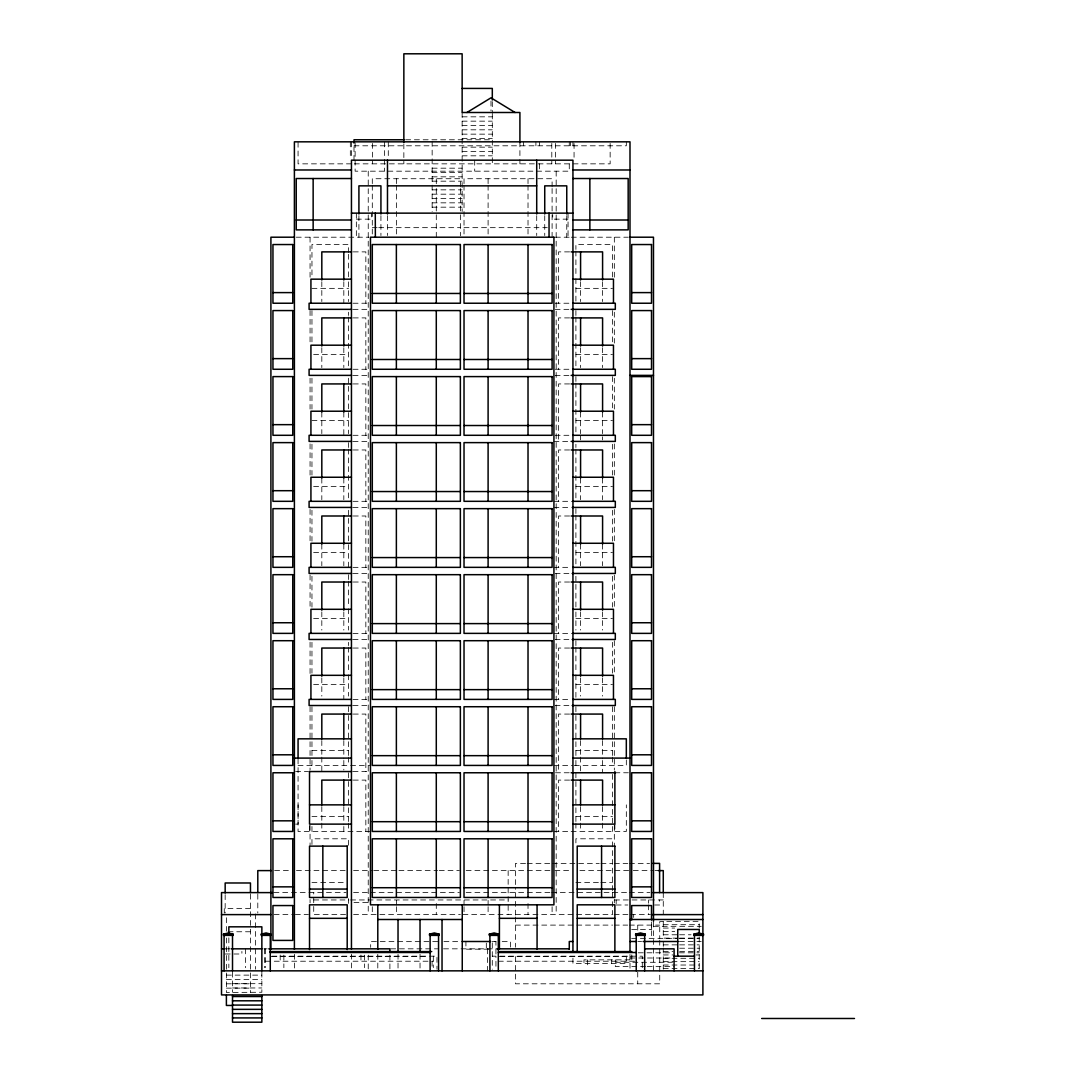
<?xml version="1.0" encoding="UTF-8"?>
<svg xmlns="http://www.w3.org/2000/svg" width="1076" height="1076" viewBox="0 0 1076 1076"><rect width="100%" height="100%" fill="white"/><g stroke="black" fill="none" stroke-linecap="round" stroke-linejoin="round"><path stroke-width="0.75" stroke-dasharray="5 3.75" d="M298.065 804.861L298.065 824.122L295.618 824.122M462.142 116.827L492.31 116.827M462.142 121.158L492.31 121.158M462.142 125.488L492.31 125.488M462.142 129.819L492.31 129.819M462.142 134.15L492.31 134.15M462.142 138.481L492.31 138.481M405.652 139.772L492.31 139.772M354.004 145.798L626.326 145.798L626.326 141.83M462.142 147.156L492.31 147.156M462.142 151.487L492.31 151.487M462.142 155.818L492.31 155.818M351.449 163.848L298.065 163.848L298.065 141.83M432.149 168.179L462.142 168.179M432.149 172.51L462.142 172.51M432.149 176.841L462.142 176.841M432.149 181.171L462.142 181.171M432.149 189.847L462.142 189.847M432.149 194.178L462.142 194.178M432.149 198.509L462.142 198.509M432.149 202.839L462.142 202.839M432.149 207.17L462.142 207.17M356.344 219.154L371.61 219.154L371.61 213.142M568.047 219.154L552.701 219.154L552.701 214.649M372.296 227.655L377.111 227.655M378.725 227.655L460.367 227.655M464.025 227.655L547.28 227.655M296.236 237.204L368.96 237.204M555.377 237.204L569.769 237.204M571.289 237.204L628.317 237.204M353.264 251.878L365.84 251.878L365.84 303.23M569.581 251.878L558.565 251.878L558.565 303.23M311.959 288.355L348.57 288.355M575.902 288.355L612.5 288.355M353.062 303.23L369.27 303.23M555.135 303.23L569.702 303.23M353.062 309.35L369.27 309.35M555.135 309.35L569.702 309.35M353.264 317.904L365.84 317.904L365.84 369.27M569.581 317.904L558.565 317.904L558.565 369.27M313.627 354.381L348.57 354.381M575.902 354.381L612.5 354.381M353.062 369.27L369.27 369.27M555.135 369.27L569.702 369.27M353.062 375.376L369.27 375.376M555.135 375.376L569.702 375.376M353.264 383.93L365.84 383.93L365.84 435.296M569.581 383.93L558.565 383.93L558.565 441.402M311.959 420.407L348.57 420.407M575.902 420.407L612.5 420.407M353.062 435.296L369.27 435.296M555.135 435.296L569.702 435.296M353.062 441.402L369.27 441.402M553.925 441.402L569.702 441.402M353.264 449.97L365.84 449.97L365.84 501.322M569.581 449.97L558.565 449.97L558.565 501.322M313.627 486.433L348.57 486.433M575.902 486.433L612.5 486.433M353.062 501.322L369.27 501.322M553.925 501.322L572.943 501.322M353.062 507.428L369.27 507.428M553.925 507.428L570.522 507.428M353.264 515.996L365.84 515.996L365.84 567.348M569.581 515.996L558.565 515.996L558.565 567.348M313.627 552.459L348.57 552.459M575.902 552.459L612.5 552.459M353.062 567.348L369.27 567.348M553.925 567.348L569.702 567.348M353.062 573.454L369.27 573.454M555.135 573.454L570.522 573.454M353.264 582.022L365.84 582.022L365.84 633.374M569.581 582.022L558.565 582.022L558.565 633.374M313.627 618.485L348.57 618.485M575.902 618.485L612.5 618.485M353.062 633.374L369.27 633.374M553.925 633.374L572.943 633.374M353.062 639.48L369.27 639.48M555.135 639.48L570.522 639.48M353.264 648.048L365.84 648.048L365.84 699.4M569.581 648.048L558.565 648.048L558.565 699.4M313.627 684.511L348.57 684.511M575.902 684.511L612.5 684.511M353.062 699.4L370.467 699.4M553.925 699.4L569.702 699.4M353.062 705.52L369.27 705.52M555.135 705.52L570.522 705.52M353.264 714.074L365.84 714.074L365.84 771.546M569.581 714.074L558.565 714.074L558.565 772.77M311.959 750.55L348.57 750.55M575.902 750.55L612.5 750.55M298.065 765.426L370.467 765.426M553.925 765.426L572.714 765.426M574.288 765.426L626.326 765.426L626.326 759.562M295.618 771.546L307.897 771.546M353.036 771.546L370.467 771.546M555.472 772.77L572.943 772.77M614.88 772.77L628.384 772.77M353.264 780.1L365.84 780.1L365.84 831.452M569.581 780.1L558.565 780.1L558.565 831.452M311.959 816.576L348.57 816.576M575.902 816.576L612.5 816.576M370.467 831.452L298.065 831.452L298.065 758.096M553.925 831.452L569.769 831.452M571.141 831.452L626.326 831.452L626.326 804.861M525.545 863.382L515.498 863.382L515.498 889.368M527.227 863.382L550.683 863.382M552.365 863.382L599.278 863.382M600.959 863.382L612.688 863.382M614.356 863.382L627.765 863.382M629.447 863.382L649.554 863.382M274.609 870.605L289.726 870.605M296.451 870.605L345.167 870.605M353.574 870.605L372.054 870.605M373.735 870.605L397.259 870.605M398.94 870.605L437.582 870.605M439.264 870.605L459.439 870.605M466.15 870.605L553.198 870.605M554.866 870.605L569.876 870.605M579.883 870.605L631.585 870.605M633.253 870.605L653.266 870.605M654.934 870.605L658.27 870.605M311.959 882.602L345.248 882.602M575.902 882.602L599.184 882.602M600.852 882.602L612.5 882.602M273.95 892.609L346.082 892.609M353.574 892.609L369.041 892.609M370.373 892.609L459.439 892.609M466.15 892.609L550.764 892.609M551.531 892.609L628.25 892.609M629.447 892.609L649.931 892.609M313.721 899.953L348.92 899.953M350.601 899.953L508.154 899.953M663.273 899.953L612.5 899.953L612.5 914.613L461.227 914.613M353.95 902.589L369.041 902.589M616.171 904.997L627.859 904.997M654.598 904.997L659.601 904.997L659.601 899.953M250.466 908.601L224.265 908.601L224.265 913.12M274.124 914.613L293.721 914.613M295.362 914.613L308.489 914.613M345.571 914.613L313.721 914.613L313.721 892.609M353.587 914.613L460.367 914.613M614.14 914.613L628.909 914.613M630.549 914.613L650.469 914.613M663.273 921.634L659.736 921.634L659.736 938.514M663.273 924.701L699.225 924.701M515.498 925.104L612.607 925.104M614.288 925.104L627.685 925.104M629.352 925.104L659.736 925.104M653.482 926.315L701.243 926.315M663.273 928.063L674.706 928.063M631.693 929.597L651.518 929.597L651.518 923.181M663.273 931.426L674.706 931.426M228.004 931.762L250.466 931.762M663.273 934.775L677.974 934.775M679.615 934.775L691.048 934.775M677.974 938.137L663.273 938.137L663.273 921.338L699.225 921.338L699.225 928.063M679.615 938.137L699.225 938.137M631.639 938.353L677.988 938.353M679.44 938.353L699.225 938.353M638.229 941.5L641.592 941.5M679.4 941.5L701.229 941.5M437.717 941.635L370.669 941.635L370.669 947.391M443.917 941.635L460.568 941.635M492.203 941.635L495.996 941.635M502.196 941.635L510.508 941.635L510.508 948.83M663.273 944.862L677.974 944.862M679.615 944.862L699.225 944.862M679.615 948.225L699.225 948.225M225.166 948.83L231.421 948.83M263.889 948.83L267.211 948.83M390.655 948.83L437.717 948.83M443.541 948.83L497.085 948.83M488.988 949.18L465.921 949.18L465.921 941.5M663.273 951.587L673.078 951.587M679.615 951.587L699.225 951.587M638.243 952.798L673.092 952.798M679.44 952.798L699.225 952.798M225.166 953.995L241.898 953.995L241.898 951.413M663.273 954.95L673.078 954.95M695.957 954.95L699.225 954.95M271.946 956.174L436.977 956.174L436.977 969.22M492.283 956.174L495.942 956.174L495.942 967.633M499.99 956.174L642.291 956.174L642.291 970.848M271.394 956.403L428.382 956.403M499.425 956.403L631.814 956.403M629.998 958.003L674.087 958.003M663.273 958.299L699.225 958.299M629.998 959.846L583.972 959.846L583.972 963.625M265.516 961.218L433.305 961.218M498.322 961.218L635.27 961.218M663.273 961.662L699.225 961.662M615.324 962.28L672.446 962.28M663.273 965.024L699.225 965.024M645.546 966.571L615.324 966.571L615.324 959.846M647.227 966.571L674.087 966.571M663.273 968.387L699.225 968.387M226.39 975.125L261.858 975.125M226.39 979.456L261.858 979.402M232.51 983.679L261.858 983.679M226.39 983.8L250.466 983.8M232.51 987.97L261.858 987.97M226.39 988.131L250.466 988.131M699.225 936.981L699.225 969.22M663.273 892.609L663.273 914.613M663.273 941.5L663.273 946.396M663.273 948.023L663.273 969.22M659.736 940.195L659.736 983.8L515.498 983.8L515.498 955.125M653.482 921.957L653.482 970.848M651.653 921.957L651.653 938.353M648.599 899.953L648.599 903.208M648.599 904.835L648.599 914.613M637.732 925.104L637.732 930.135M637.732 972.058L637.732 983.8M633.67 914.613L633.67 917.465M631.814 954.802L631.814 961.218M629.998 954.439L629.998 970.848M626.326 956.174L626.326 963.625L572.943 963.625L572.943 955.219M616.171 899.953L616.171 903.732M614.88 824.122L614.88 831.452M614.329 237.204L614.329 277.554M614.329 312.201L614.329 343.109M614.329 378.227L614.329 409.055M614.329 443.958L614.329 475.081M614.329 509.513L614.329 541.457M614.329 575.068L614.329 608.693M614.329 640.704L614.329 674.249M614.329 706.73L614.329 770.066M614.329 825.534L614.329 845.279M614.329 899.496L614.329 902.858M612.5 276.989L612.5 244.548L575.902 244.548L575.902 249.417M612.5 310.574L612.5 343.029M612.5 376.6L612.5 409.055M612.5 444.254L612.5 475.081M612.5 510.28L612.5 541.107M612.5 576.306L612.5 607.133M612.5 642.332L612.5 673.159M612.5 706.73L612.5 755.5M612.5 757.154L612.5 765.426M612.5 774.384L612.5 824.835M612.5 826.489L612.5 831.452M612.5 890.605L612.5 838.796L575.902 838.796L575.902 845.279M612.5 892.206L612.5 898.608M611.652 959.846L611.652 963.625M610.146 143.404L610.146 163.848L354.004 163.848L354.004 141.83M602.587 281.697L602.587 301.576M602.587 347.723L602.587 367.602M602.587 412.095L602.587 433.628M602.587 436.816L602.587 439.882M602.587 478.121L602.587 499.668M602.587 544.147L602.587 565.694M602.587 611.84L602.587 630.065M602.587 677.867L602.587 696.091M602.587 740.584L602.587 758.795M602.587 760.463L602.587 772.77M602.587 806.61L602.587 821.513M602.587 823.167L602.587 831.452M587.644 959.846L587.644 967.701M580.583 281.697L580.583 301.576M580.583 347.723L580.583 367.602M580.583 412.095L580.583 433.628M580.583 435.296L580.583 439.882M580.583 478.121L580.583 499.668M580.583 544.147L580.583 565.694M580.583 611.84L580.583 630.065M580.583 677.867L580.583 696.091M580.583 740.584L580.583 755.487M580.583 757.141L580.583 771.29M580.583 806.61L580.583 821.513M580.583 823.167L580.583 831.452M575.902 251.031L575.902 276.989M575.902 278.617L575.902 303.23M575.902 310.574L575.902 315.443M575.902 317.057L575.902 369.27M575.902 376.6L575.902 381.469M575.902 383.096L575.902 435.296M575.902 444.254L575.902 447.495M575.902 449.122L575.902 499.668M575.902 508.652L575.902 513.521M575.902 515.148L575.902 565.694M575.902 576.306L575.902 582.788M575.902 584.416L575.902 610.374M575.902 612.002L575.902 630.065M575.902 640.704L575.902 645.573M575.902 647.201L575.902 673.159M575.902 674.786L575.902 699.4M575.902 706.73L575.902 758.809M575.902 760.463L575.902 765.426M575.902 772.77L575.902 821.539M575.902 823.18L575.902 831.452M574.059 143.512L574.059 158.629M572.943 141.83L572.943 145.798M570.401 141.83L570.401 145.798M569.271 141.83L569.271 145.798M569.271 163.848L569.271 171.178L355.12 171.178L355.12 141.83M568.047 213.142L568.047 237.204M566.756 215.671L566.756 237.204M556.171 171.178L556.171 914.613M555.472 143.404L555.472 163.848M552.096 186.888L552.096 178.724L464.025 178.724L464.025 183.619M552.096 188.515L552.096 237.419M552.096 906.705L552.096 914.613M551.8 143.404L551.8 163.848M544.738 215.671L544.738 235.55M539.574 141.83L539.574 145.798M539.574 163.848L539.574 171.178M536.709 215.671L536.709 235.55M535.902 141.83L535.902 145.798M528.02 178.724L528.02 183.619M528.02 185.247L528.02 237.419M528.02 903.544L528.02 914.613M523.582 141.83L523.582 145.798M519.91 141.83L519.91 163.848M515.498 892.609L515.498 915.757M515.498 916.981L515.498 947.189M508.154 870.605L508.154 886.328M508.154 887.888L508.154 914.613M495.942 953.995L495.942 941.5L492.283 941.5L492.283 969.22M492.31 101.669L492.31 113.276M492.31 113.935L492.31 163.848M490.992 101.077L490.992 110.855M488.1 178.724L488.1 183.619M488.1 185.247L488.1 235.792M488.1 900.37L488.1 905.118M488.1 906.705L488.1 914.613M487.522 948.83L487.522 970.848M486.312 943.074L486.312 948.83M474.704 160.176L474.704 171.178M464.025 185.247L464.025 237.419M464.025 900.37L464.025 905.118M464.025 906.705L464.025 914.613M462.142 112.496L462.142 211.501M460.367 186.888L460.367 178.724L372.296 178.724L372.296 183.619M460.367 188.515L460.367 235.792M436.291 178.724L436.291 186.888M436.291 188.515L436.291 237.419M436.291 903.544L436.291 914.613M433.305 956.174L433.305 967.633M432.149 141.386L432.149 211.501M432.081 961.218L432.081 967.633M420.03 954.278L420.03 969.194M403.85 143.834L403.85 163.848M398.026 954.278L398.026 969.194M396.371 178.724L396.371 183.619M396.371 185.247L396.371 235.792M396.371 900.37L396.371 905.118M396.371 906.705L396.371 914.613M389.902 955.125L389.902 969.22M388.288 141.83L388.288 159.127M387.481 215.671L387.481 235.55M384.616 141.83L384.616 171.178M380.931 215.671L380.931 235.55M377.797 954.278L377.797 969.194M372.592 143.404L372.592 163.848M372.296 185.247L372.296 235.792M372.296 906.705L372.296 914.613M368.234 171.178L368.234 914.613M368.234 955.125L368.234 970.848M364.63 955.125L364.63 967.701M360.958 955.031L360.958 961.218M358.913 215.671L358.913 237.204M356.344 213.142L356.344 237.204M351.449 141.83L351.449 159.127M351.449 954.17L351.449 970.848M350.332 141.83L350.332 159.127M348.57 252.658L348.57 244.548L311.959 244.548L311.959 276.989M348.57 254.286L348.57 280.244M348.57 281.858L348.57 301.589M348.57 312.201L348.57 315.443M348.57 317.057L348.57 369.27M348.57 378.227L348.57 384.71M348.57 386.338L348.57 433.641M348.57 442.626L348.57 447.495M348.57 449.122L348.57 499.668M348.57 510.28L348.57 516.762M348.57 518.39L348.57 567.348M348.57 574.678L348.57 579.547M348.57 581.174L348.57 607.133M348.57 608.76L348.57 630.065M348.57 642.332L348.57 645.573M348.57 647.201L348.57 673.159M348.57 674.786L348.57 696.091M348.57 706.73L348.57 755.5M348.57 757.154L348.57 765.426M348.57 772.77L348.57 821.539M348.57 823.18L348.57 831.452M348.57 845.279L348.57 838.796L311.959 838.796L311.959 845.279M348.57 898.608L348.57 903.41M343.822 281.697L343.822 303.23M343.822 347.723L343.822 367.602M343.822 412.095L343.822 435.296M343.822 478.121L343.822 499.668M343.822 544.147L343.822 565.694M343.822 611.84L343.822 630.065M343.822 677.867L343.822 699.4M343.822 740.584L343.822 758.795M343.822 760.463L343.822 770.012M343.822 806.61L343.822 824.835M343.822 826.489L343.822 831.452M321.818 281.697L321.818 301.576M321.818 347.723L321.818 367.602M321.818 412.095L321.818 433.628M321.818 478.121L321.818 499.668M321.818 544.147L321.818 565.694M321.818 611.84L321.818 630.065M321.818 677.867L321.818 696.091M321.818 740.584L321.818 755.487M321.818 757.141L321.818 771.546M321.818 806.61L321.818 821.513M321.818 823.167L321.818 831.452M311.959 310.574L311.959 343.029M311.959 378.227L311.959 409.055M311.959 444.254L311.959 475.081M311.959 510.28L311.959 541.107M311.959 576.306L311.959 607.133M311.959 642.332L311.959 673.159M311.959 706.73L311.959 758.809M311.959 760.463L311.959 765.426M311.959 826.489L311.959 831.452M310.063 237.204L310.063 277.554M310.063 310.574L310.063 343.109M310.063 378.227L310.063 409.055M310.063 443.917L310.063 475.081M310.063 509.459L310.063 541.457M310.063 574.987L310.063 608.693M310.063 642.211L310.063 674.249M310.063 706.73L310.063 770.066M310.063 825.386L310.063 845.279M310.063 899.496L310.063 902.858M309.525 825.588L309.525 831.452M294.394 954.278L294.394 969.194M283.862 955.125L283.862 967.701M280.19 955.031L280.19 961.218M265.516 948.83L265.516 967.633M264.427 948.83L264.427 967.701M261.858 972.179L261.858 992.247L226.39 992.462L226.39 933.43M257.796 894.183L257.796 913.053M255.456 913.941L255.456 969.167M250.466 894.183L250.466 992.462M245.57 948.83L245.57 967.701M232.51 972.179L232.51 992.247M228.838 937.828L228.838 967.701M226.39 917.734L226.39 931.157M225.166 894.64L225.166 912.959"/><path stroke-width="1.5" d="M466.93 112.496L490.992 97.822L515.068 112.496M223.472 934.17L228.3 932.946L233.115 934.17L233.115 935.38L223.472 935.38L223.472 934.17L233.115 934.17M261.239 934.17L266.068 932.946L270.883 934.17L261.239 934.17L261.239 935.38L270.883 935.38M429.512 934.17L434.327 932.946L439.156 934.17L439.156 935.38L429.512 935.38L429.512 934.17L439.156 934.17M489.284 934.17L494.113 932.946L498.941 934.17L498.941 935.38L489.284 935.38L489.284 934.17L498.941 934.17M635.634 934.17L640.462 932.946L645.277 934.17L645.277 935.38L635.634 935.38L635.634 934.17L645.277 934.17M693.859 934.17L698.674 932.946L703.502 934.17L703.502 935.38L693.859 935.38L693.859 934.17L703.502 934.17M462.142 88.42L492.31 88.42L492.31 100.014M403.984 139.772L354.004 139.772L354.004 142.987M294.394 169.981L351.449 169.981M572.943 169.981L629.998 169.981M351.449 178.522L296.236 178.522L296.236 229.874L351.449 229.874M572.943 178.522L628.169 178.522L628.169 229.874L572.943 229.874M387.481 185.852L536.709 185.852M351.449 213.142L572.943 213.142M296.236 220.002L351.449 220.002M572.943 220.002L628.169 220.002M294.394 237.204L270.91 237.204L270.91 949.341M629.998 237.204L653.482 237.204L653.482 921.271M351.691 251.878L321.818 251.878L321.818 280.042M571.141 251.878L602.587 251.878L602.587 280.042M351.449 279.168L310.924 279.168L310.924 303.23M572.943 279.168L613.468 279.168L613.468 303.23M272.954 292.605L292.766 292.605M631.693 292.605L651.518 292.605M372.296 293.466L460.367 293.466M464.025 293.466L552.096 293.466M351.449 303.23L309.094 303.23L309.094 309.35L351.677 309.35M572.943 303.23L615.311 303.23L615.311 309.35L571.141 309.35M351.691 317.904L321.818 317.904L321.818 346.069M571.141 317.904L602.587 317.904L602.587 346.069M351.449 345.194L310.924 345.194L310.924 369.27M572.943 345.194L613.468 345.194L613.468 369.27M272.954 358.631L292.766 358.631M631.693 358.631L651.518 358.631M372.296 359.492L460.367 359.492M464.025 359.492L552.096 359.492M351.449 369.27L309.094 369.27L309.094 375.376L351.677 375.376M572.943 369.27L615.311 369.27L615.311 375.376L571.141 375.376M629.998 375.376L653.482 375.376M351.691 383.93L321.818 383.93L321.818 412.095M571.141 383.93L602.587 383.93L602.587 412.095M351.449 411.22L310.924 411.22L310.924 435.296M572.943 411.22L613.468 411.22L613.468 435.296M272.954 424.657L292.766 424.657M631.693 424.657L651.518 424.657M372.296 425.518L460.367 425.518M464.025 425.518L552.096 425.518M351.449 435.296L309.094 435.296L309.094 441.402L351.677 441.402M572.943 435.296L615.311 435.296L615.311 441.402L571.141 441.402M351.691 449.97L321.818 449.97L321.818 478.121M571.141 449.97L602.587 449.97L602.587 478.121M351.449 477.246L310.924 477.246L310.924 501.322M572.943 477.246L613.468 477.246L613.468 501.322M272.954 490.696L292.766 490.696M631.693 490.696L651.518 490.696M372.296 491.544L460.367 491.544M464.025 491.544L552.096 491.544M351.449 501.322L309.094 501.322L309.094 507.428L351.677 507.428M572.943 501.322L615.311 501.322L615.311 507.428L572.176 507.428M351.691 515.996L321.818 515.996L321.818 544.147M571.141 515.996L602.587 515.996L602.587 544.147M351.449 543.272L310.924 543.272L310.924 567.348M572.943 543.272L613.468 543.272L613.468 567.348M272.954 556.722L292.766 556.722M631.693 556.722L651.518 556.722M372.296 557.57L460.367 557.57M464.025 557.57L552.096 557.57M351.449 567.348L309.094 567.348L309.094 573.454L351.677 573.454M572.943 567.348L615.311 567.348L615.311 573.454L572.176 573.454M351.691 582.022L321.818 582.022L321.818 610.186M571.141 582.022L602.587 582.022L602.587 610.186M351.449 609.298L310.924 609.298L310.924 633.374M572.943 609.298L613.468 609.298L613.468 633.374M272.954 622.748L292.766 622.748M631.693 622.748L651.518 622.748M372.296 623.609L460.367 623.609M464.025 623.609L552.096 623.609M351.449 633.374L309.094 633.374L309.094 639.48L351.677 639.48M572.943 633.374L615.311 633.374L615.311 639.48L572.176 639.48M351.691 648.048L321.818 648.048L321.818 676.212M571.141 648.048L602.587 648.048L602.587 676.212M351.449 675.325L310.924 675.325L310.924 699.4M572.943 675.325L613.468 675.325L613.468 699.4M272.954 688.774L292.766 688.774M631.693 688.774L651.518 688.774M372.296 689.635L460.367 689.635M464.025 689.635L552.096 689.635M351.449 699.4L309.094 699.4L309.094 705.52L351.677 705.52M572.943 699.4L615.311 699.4L615.311 705.52L572.176 705.52M351.691 714.074L321.818 714.074L321.818 738.916M571.141 714.074L602.587 714.074L602.587 738.916M351.449 738.835L298.065 738.835L298.065 758.096M572.943 738.835L626.326 738.835L626.326 758.096M272.954 754.801L292.766 754.801M631.693 754.801L651.518 754.801M372.296 755.661L460.367 755.661M464.025 755.661L552.096 755.661M294.394 758.096L351.449 758.096M572.943 758.096L629.998 758.096M309.148 771.546L351.691 771.546M571.141 772.77L615.485 772.77M351.691 780.1L321.818 780.1L321.818 804.956M571.141 780.1L602.587 780.1L602.587 804.956M309.525 804.861L351.449 804.861M572.943 804.861L614.88 804.861M272.954 820.827L292.766 820.827M631.693 820.827L651.518 820.827M372.296 821.687L460.367 821.687M464.025 821.687L552.096 821.687M351.449 824.122L309.525 824.122L309.525 771.546M572.943 824.122L614.88 824.122L614.88 771.546M652.903 863.382L659.601 863.382L659.601 892.609M271.246 870.605L257.796 870.605L257.796 892.609M658.27 870.605L663.273 870.605L663.273 892.609M272.954 886.853L292.766 886.853M631.693 886.853L651.518 886.853M372.296 887.713L460.367 887.713M464.025 887.713L552.096 887.713M309.525 889.058L347.198 889.058M577.22 889.058L614.88 889.058M272.497 892.609L221.508 892.609L221.508 994.91L702.897 994.91L702.897 892.609L652.903 892.609M221.508 914.613L270.91 914.613M652.15 914.613L702.897 914.613M309.525 918.326L347.198 918.326M499.412 918.326L537.072 918.326M577.22 918.326L614.88 918.326M377.797 919.496L462.25 919.496M629.998 919.496L702.897 919.496M462.25 941.5L490.629 941.5M572.943 941.5L569.271 941.5L569.271 949.314M629.998 941.5L636.629 941.5M643.166 941.5L678.041 941.5M221.508 948.83L224.709 948.83M231.421 948.83L261.858 948.83M268.785 948.83L389.902 948.83L389.902 951.978M497.3 948.83L569.271 948.83M644.672 948.83L674.087 948.83L674.087 970.848M269.726 951.587L431.718 951.587M499.425 951.587L631.814 951.587M270.278 952.502L430.118 952.502M498.322 952.502L636.239 952.502M674.087 956.174L694.464 956.174M221.508 970.848L702.897 970.848M232.51 996.524L261.858 996.524M232.51 1000.801L261.858 1000.801M232.51 1005.078L261.858 1005.078M232.806 1005.455L226.39 1005.455L226.39 995.408M232.51 1009.355L261.858 1009.355M232.51 1013.646L261.858 1013.646M232.51 1017.923L261.858 1017.923M761.66 1018.488L854.492 1018.488M699.225 933.981L699.225 929.462L677.745 929.462L677.745 956.174M694.464 935.38L694.464 970.848M651.518 919.98L651.518 905.562L631.693 905.562L631.693 919.98M644.672 935.38L644.672 970.848M636.239 935.38L636.239 970.848M629.998 951.399L629.998 141.83L294.394 141.83L294.394 949.314M614.88 951.238L614.88 904.822L577.22 904.822L577.22 951.238M601.578 846.126L601.578 897.478M589.863 178.522L589.863 229.874M580.583 251.878L580.583 280.042M580.583 317.904L580.583 346.069M580.583 383.93L580.583 412.095M580.583 449.97L580.583 478.121M580.583 515.996L580.583 544.147M580.583 582.022L580.583 610.186M580.583 648.048L580.583 676.212M580.583 714.074L580.583 738.916M580.583 780.1L580.583 804.956M572.943 951.857L572.943 160.176L351.449 160.176L351.449 949.167M566.756 214.016L566.756 185.852L544.738 185.852L544.738 214.016M549.042 213.142L549.042 237.204M537.072 904.822L537.072 949.14M536.709 160.176L536.709 214.016M528.02 244.548L528.02 303.23M528.02 310.574L528.02 369.27M528.02 376.6L528.02 435.296M528.02 442.626L528.02 501.322M528.02 508.652L528.02 567.348M528.02 574.678L528.02 633.374M528.02 640.704L528.02 699.4M528.02 706.73L528.02 765.426M528.02 772.77L528.02 831.452M528.02 838.796L528.02 897.478M519.91 142.651L519.91 112.496L462.142 112.496L462.142 53.8L403.85 53.8L403.85 142.167M499.412 904.822L499.412 949.14M498.322 935.38L498.322 970.848M489.903 935.38L489.903 970.848M488.1 244.548L488.1 303.23M488.1 310.574L488.1 369.27M488.1 376.6L488.1 435.296M488.1 442.626L488.1 501.322M488.1 508.652L488.1 567.348M488.1 574.678L488.1 633.374M488.1 640.704L488.1 699.4M488.1 706.73L488.1 765.426M488.1 772.77L488.1 831.452M488.1 838.796L488.1 897.478M462.25 904.822L462.25 970.848M442.034 919.496L442.034 970.848M438.551 935.38L438.551 970.848M436.291 244.548L436.291 303.23M436.291 310.574L436.291 369.27M436.291 376.6L436.291 435.296M436.291 442.626L436.291 501.322M436.291 508.652L436.291 567.348M436.291 574.678L436.291 633.374M436.291 640.704L436.291 699.4M436.291 706.73L436.291 765.426M436.291 772.77L436.291 831.452M436.291 838.796L436.291 897.478M430.118 935.38L430.118 970.848M420.03 919.496L420.03 950.969M398.026 919.496L398.026 950.969M396.371 244.548L396.371 303.23M396.371 310.574L396.371 369.27M396.371 376.6L396.371 435.296M396.371 442.626L396.371 501.322M396.371 508.652L396.371 567.348M396.371 574.678L396.371 633.374M396.371 640.704L396.371 699.4M396.371 706.73L396.371 765.426M396.371 772.77L396.371 831.452M396.371 838.796L396.371 897.478M387.481 160.176L387.481 214.016M380.931 214.016L380.931 185.852L358.913 185.852L358.913 214.016M377.797 904.822L377.797 949.382M375.282 213.142L375.363 237.204M347.198 949.597L347.198 904.822L309.525 904.822L309.525 949.597M343.822 251.878L343.822 280.042M343.822 317.904L343.822 346.069M343.822 383.93L343.822 412.095M343.822 449.97L343.822 478.121M343.822 515.996L343.822 544.147M343.822 582.022L343.822 610.186M343.822 648.048L343.822 676.212M343.822 714.074L343.822 738.916M343.822 780.1L343.822 804.956M322.84 846.126L322.84 897.478M313.143 178.522L313.143 229.874M270.278 935.38L270.278 970.848M261.858 970.848L261.858 926.826L228.838 926.826L228.838 933.121M261.858 995.529L261.858 1022.2L232.51 1022.2L232.51 995.529M250.466 892.609L250.466 882.979L225.166 882.979L225.166 892.972M232.51 935.38L232.51 970.848M224.077 935.38L224.077 970.848M553.925 237.204L370.467 237.204L370.467 904.822L553.925 904.822L553.925 237.204M292.766 244.548L272.954 244.548L272.954 303.23L292.766 303.23L292.766 244.548M460.367 244.548L372.296 244.548L372.296 303.23L460.367 303.23L460.367 244.548M552.096 244.548L464.025 244.548L464.025 303.23L552.096 303.23L552.096 244.548M651.518 244.548L631.693 244.548L631.693 303.23L651.518 303.23L651.518 244.548M292.766 310.574L272.954 310.574L272.954 369.27L292.766 369.27L292.766 310.574M460.367 310.574L372.296 310.574L372.296 369.27L460.367 369.27L460.367 310.574M552.096 310.574L464.025 310.574L464.025 369.27L552.096 369.27L552.096 310.574M651.518 310.574L631.693 310.574L631.693 369.27L651.518 369.27L651.518 310.574M292.766 376.6L272.954 376.6L272.954 435.296L292.766 435.296L292.766 376.6M460.367 376.6L372.296 376.6L372.296 435.296L460.367 435.296L460.367 376.6M552.096 376.6L464.025 376.6L464.025 435.296L552.096 435.296L552.096 376.6M651.518 376.6L631.693 376.6L631.693 435.296L651.518 435.296L651.518 376.6M292.766 442.626L272.954 442.626L272.954 501.322L292.766 501.322L292.766 442.626M460.367 442.626L372.296 442.626L372.296 501.322L460.367 501.322L460.367 442.626M552.096 442.626L464.025 442.626L464.025 501.322L552.096 501.322L552.096 442.626M651.518 442.626L631.693 442.626L631.693 501.322L651.518 501.322L651.518 442.626M292.766 508.652L272.954 508.652L272.954 567.348L292.766 567.348L292.766 508.652M460.367 508.652L372.296 508.652L372.296 567.348L460.367 567.348L460.367 508.652M552.096 508.652L464.025 508.652L464.025 567.348L552.096 567.348L552.096 508.652M651.518 508.652L631.693 508.652L631.693 567.348L651.518 567.348L651.518 508.652M292.766 574.678L272.954 574.678L272.954 633.374L292.766 633.374L292.766 574.678M460.367 574.678L372.296 574.678L372.296 633.374L460.367 633.374L460.367 574.678M552.096 574.678L464.025 574.678L464.025 633.374L552.096 633.374L552.096 574.678M651.518 574.678L631.693 574.678L631.693 633.374L651.518 633.374L651.518 574.678M292.766 640.704L272.954 640.704L272.954 699.4L292.766 699.4L292.766 640.704M460.367 640.704L372.296 640.704L372.296 699.4L460.367 699.4L460.367 640.704M552.096 640.704L464.025 640.704L464.025 699.4L552.096 699.4L552.096 640.704M651.518 640.704L631.693 640.704L631.693 699.4L651.518 699.4L651.518 640.704M292.766 706.73L272.954 706.73L272.954 765.426L292.766 765.426L292.766 706.73M460.367 706.73L372.296 706.73L372.296 765.426L460.367 765.426L460.367 706.73M552.096 706.73L464.025 706.73L464.025 765.426L552.096 765.426L552.096 706.73M651.518 706.73L631.693 706.73L631.693 765.426L651.518 765.426L651.518 706.73M292.766 772.77L272.954 772.77L272.954 831.452L292.766 831.452L292.766 772.77M460.367 772.77L372.296 772.77L372.296 831.452L460.367 831.452L460.367 772.77M552.096 772.77L464.025 772.77L464.025 831.452L552.096 831.452L552.096 772.77M651.518 772.77L631.693 772.77L631.693 831.452L651.518 831.452L651.518 772.77M292.766 838.796L272.954 838.796L272.954 897.478L292.766 897.478L292.766 838.796M460.367 838.796L372.296 838.796L372.296 897.478L460.367 897.478L460.367 838.796M552.096 838.796L464.025 838.796L464.025 897.478L552.096 897.478L552.096 838.796M651.518 838.796L631.693 838.796L631.693 897.478L651.518 897.478L651.518 838.796M347.198 846.126L309.525 846.126L309.525 897.478L347.198 897.478L347.198 846.126M614.88 846.126L577.22 846.126L577.22 897.478L614.88 897.478L614.88 846.126M292.766 905.562L272.954 905.562L272.954 940.411L292.766 940.411L292.766 905.562"/></g></svg>
